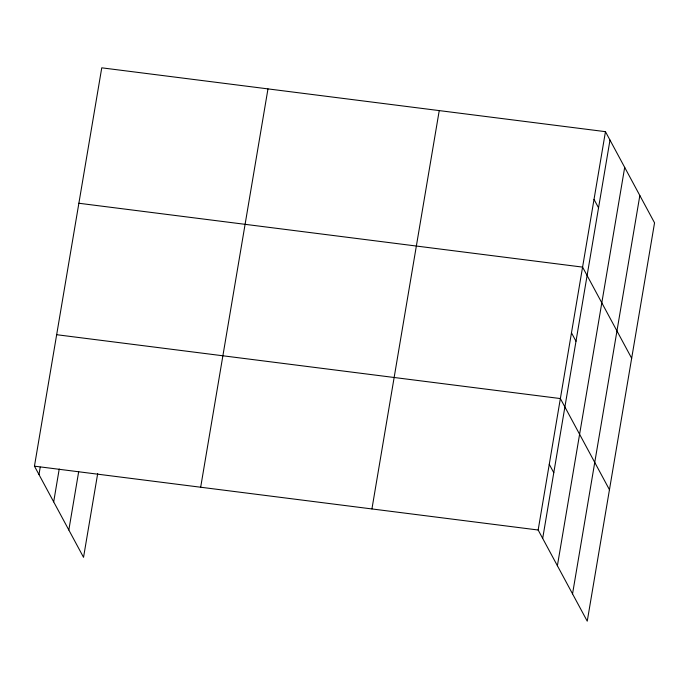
<?xml version="1.0" encoding="UTF-8"?>
<svg xmlns="http://www.w3.org/2000/svg" width="689" height="689" viewBox="0 0 689 689"><rect width="100%" height="100%" fill="white"/><g stroke="black" fill="none" stroke-linecap="round" stroke-linejoin="round"><path stroke-width="1.03" d="M97.692 473.584L83.541 557.332L34.45 466.16L101.757 67.823L605.459 131.668L654.55 222.84L587.243 621.177L538.161 530.013L605.459 131.668M38.972 474.566L40.229 467.142M53.682 501.876L59.228 469.011M68.831 530.013L78.684 471.707M200.671 487.235L267.978 88.89M371.931 508.947L439.237 110.602M542.682 538.419L609.989 140.074M557.392 565.729L624.69 167.384M572.542 593.866L639.84 195.521M78.873 203.255L582.575 267.108L631.667 358.271M56.662 334.708L560.372 398.561L609.455 489.724M34.45 466.16L538.161 530.013M594.021 199.388L598.543 207.794M571.474 332.839L575.995 341.236M549.262 464.291L553.784 472.688"/></g></svg>
